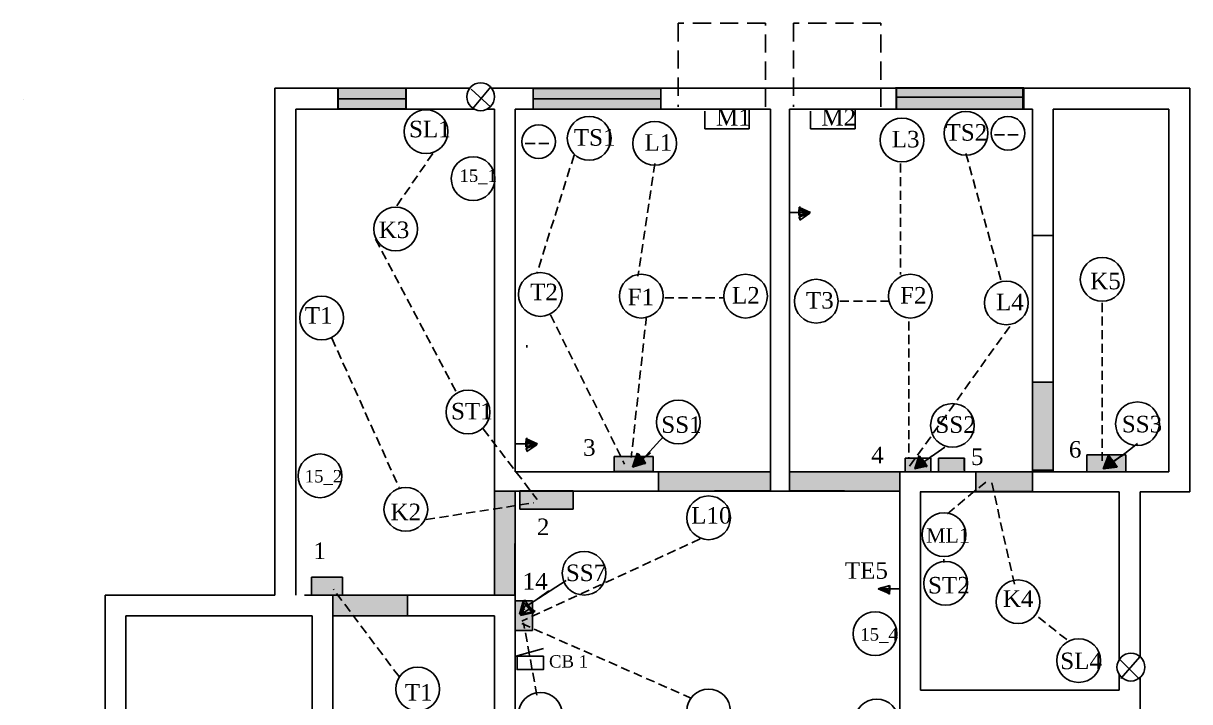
# Model space of a CAD drawing. Header units: inches. Extents: x -273 to 927, y -57 to 768.
# Drawn here: x -273 to 291, y 440 to 768 of the extents above; entities that cross this region are included whole.
import ezdxf

# ---------------------------------------------------------------- set-up
doc = ezdxf.new("R2010")
doc.units = ezdxf.units.IN
doc.header["$LTSCALE"] = 35
doc.header["$MEASUREMENT"] = 0
doc.linetypes.add('HIDDEN', pattern=[0.375, 0.25, -0.125])
doc.linetypes.add('HIDDEN2', pattern=[0.1875, 0.125, -0.0625])

msp = doc.modelspace()

# ---------------------------------------------------------------- hatches: boundary and pattern name
h = msp.add_hatch(color=256)
h.set_gradient(color1=(10, 245, 41), color2=(157, 251, 170), one_color=1, tint=0.8, name='CYLINDER')
h.paths.add_polyline_path([(-120.97, 736.7), (-120.97, 726.7), (-88.14, 726.7), (-88.14, 736), (-88.14, 736.7)])
h = msp.add_hatch(color=256)
h.set_gradient(color1=(0, 8, 255), one_color=1, tint=1, name='INVCYLINDER')
h.paths.add_polyline_path([(-88.14, 731.67), (-88.14, 736), (-88.14, 736.7), (-120.87, 736.7), (-120.87, 731.67)])
h = msp.add_hatch(color=256)
h.set_gradient(color1=(251, 255, 0), one_color=1, tint=1, name='INVCYLINDER')
h.paths.add_polyline_path([(-120.87, 731.67), (-120.87, 726.76), (-88.14, 726.76), (-88.14, 731.67)])
h.paths.add_polyline_path([(-120.87, 736.7), (-120.87, 731.67), (-88.14, 731.67), (-88.14, 736), (-88.14, 736.7)])
h.paths.add_polyline_path([(-26.64, 736.63), (-26.64, 731.6), (35.1, 731.6), (35.1, 736.63)])
h.paths.add_polyline_path([(-26.64, 731.6), (-26.64, 726.7), (35.1, 726.7), (35.1, 731.6)])
h = msp.add_hatch(color=256)
h.set_gradient(color1=(251, 255, 0), one_color=1, tint=1, name='INVCYLINDER')
h.paths.add_polyline_path([(-88.14, 731.67), (-88.14, 736), (-88.14, 736.7), (-120.87, 736.7), (-120.87, 731.67)])
h.paths.add_polyline_path([(-88.14, 726.76), (-88.14, 731.67), (-120.87, 731.67), (-120.87, 726.76)])
h = msp.add_hatch(color=256)
h.set_gradient(color1=(10, 245, 41), color2=(157, 251, 170), one_color=1, tint=0.8, name='CYLINDER')
h.paths.add_polyline_path([(35.1, 726.7), (35.1, 736.7), (-26.66, 736.7), (-26.66, 726.7)])
h = msp.add_hatch(color=256)
h.set_gradient(color1=(0, 8, 255), one_color=1, tint=1, name='INVCYLINDER')
h.paths.add_polyline_path([(-26.64, 736.63), (-26.64, 731.6), (35.1, 731.6), (35.1, 736.63)])
h = msp.add_hatch(color=256)
h.set_gradient(color1=(10, 245, 41), color2=(157, 251, 170), one_color=1, tint=0.8, name='CYLINDER')
h.paths.add_polyline_path([(209.98, 726.7), (209.98, 736.7), (149.02, 736.7), (149.02, 726.7)])
h = msp.add_hatch(color=256)
h.set_gradient(color1=(0, 8, 255), one_color=1, tint=1, name='INVCYLINDER')
h.paths.add_polyline_path([(209.98, 732.4), (209.98, 736.7), (149.02, 736.7), (149.02, 732.4)])
h = msp.add_hatch(color=256)
h.set_gradient(color1=(251, 255, 0), one_color=1, tint=1, name='INVCYLINDER')
h.paths.add_polyline_path([(209.98, 732.4), (209.98, 736.7), (149.02, 736.7), (149.02, 732.4)])
h.paths.add_polyline_path([(149.02, 732.4), (149.02, 726.7), (209.98, 726.7), (209.98, 732.4)])
h = msp.add_hatch(color=256)
h.set_gradient(color1=(0, 8, 255), one_color=1, tint=1, name='INVCYLINDER')
h.paths.add_polyline_path([(-88.14, 726.76), (-88.14, 731.67), (-120.87, 731.67), (-120.87, 726.76)])
h = msp.add_hatch(color=256)
h.set_gradient(color1=(0, 8, 255), one_color=1, tint=1, name='INVCYLINDER')
h.paths.add_polyline_path([(-26.64, 731.6), (-26.64, 726.7), (35.1, 726.7), (35.1, 731.6)])
h = msp.add_hatch(color=256)
h.set_gradient(color1=(0, 8, 255), one_color=1, tint=1, name='INVCYLINDER')
h.paths.add_polyline_path([(149.02, 732.4), (149.02, 726.7), (209.98, 726.7), (209.98, 732.4)])
h = msp.add_hatch(color=256)
h.set_gradient(color1=(187, 228, 180), color2=(187, 228, 180), one_color=1, tint=0.8, name='CYLINDER')
h.paths.add_polyline_path([(214.63, 552.08), (214.63, 551.37), (224.63, 551.37), (224.63, 552.08), (224.63, 594.7), (214.63, 594.7)])
h = msp.add_hatch(color=256)
h.set_gradient(color1=(196, 217, 191), color2=(196, 217, 191), one_color=1, tint=0.8, name='CYLINDER')
h.paths.add_polyline_path([(21.75, 554.34), (24.91, 558.38), (24.24, 557.46), (25.1, 558.44), (24.92, 558.69), (24.38, 558.69), (21.85, 554.89), (23.13, 558.69), (12.55, 558.69), (12.55, 551.37), (31.38, 551.37), (31.38, 558.69), (27.66, 558.69), (26.28, 557.67), (27, 556.69), (26.92, 556.65), (27.73, 555.55), (27.14, 555.52)])
h = msp.add_hatch(color=256)
h.set_gradient(color1=(196, 217, 191), color2=(196, 217, 191), one_color=1, tint=0.8, name='CYLINDER')
h.paths.add_polyline_path([(259.77, 559.56), (240.93, 559.56), (240.93, 551.5), (240.93, 551.37), (256.63, 551.37), (259.77, 551.37), (259.77, 551.5)])
h.paths.add_polyline_path([(252.35, 557.81), (252.82, 557.17), (252.94, 557.33), (252.48, 557.97), (252.46, 557.98)], flags=0)
h.paths.add_polyline_path([(248.88, 552.78), (251.01, 558.15), (251.24, 558.84), (251.27, 558.8), (251.48, 559.35), (251.99, 558.58), (251.89, 558.35), (252.38, 557.29), (252.65, 556.93), (252.79, 557.1), (253.6, 556), (253.82, 556.16), (254.55, 555.18), (254.47, 555.14), (255.28, 554.04), (254.79, 554.02), (255, 553.73), (255.19, 553.67), (255.04, 553.67), (255.18, 553.49)], flags=16)
h.paths.add_polyline_path([(254.47, 554.16), (253.31, 553.96), (254.64, 553.67), (251.63, 553.34), (249.29, 552.83), (249.51, 553.11), (249.26, 553.08), (249.52, 553.4), (249.61, 553.63), (249.52, 553.5), (249.68, 553.79), (251.18, 557.64), (249.09, 552.91), (251.48, 558.96), (251.63, 558.66), (251.65, 558.71), (252.38, 557.3), (252.34, 557.25), (252.46, 557), (252.46, 557), (252.46, 557), (252.97, 555.99), (253.23, 556.19), (252.99, 555.94), (253.24, 555.45), (253.96, 555.68), (253.81, 555.1), (254.04, 555.17), (253.81, 555.1), (253.65, 554.45), (254.47, 554.57), (253.61, 554.25)], flags=0)
h.paths.add_polyline_path([(252.94, 554.63), (252.98, 554.44), (252.73, 554.56), (252.12, 554.35), (251.34, 553.74), (249.77, 553.18), (251.26, 555.23), (251.13, 555.29), (251.05, 555.04), (251.09, 555.31), (250.76, 555.47), (251.2, 555.5), (251.61, 556.83), (251.93, 556.31), (251.99, 557), (252.31, 556.15), (252.46, 556.83), (252.72, 555.63), (252.8, 555.64), (252.73, 555.58), (252.84, 555.09), (253.62, 555.51), (252.87, 554.93), (252.93, 554.64), (253.02, 554.65)], flags=0)
h = msp.add_hatch(color=256)
h.set_gradient(color1=(196, 217, 191), color2=(196, 217, 191), one_color=1, tint=0.8, name='CYLINDER')
h.paths.add_polyline_path([(157.92, 553.38), (159.47, 557.95), (153.18, 557.95), (153.18, 552.04), (153.18, 551.37), (160.63, 551.37), (165.57, 551.37), (165.56, 551.5), (165.56, 552.57), (165.56, 557.95), (164.78, 557.95), (162.35, 556.16), (163.07, 555.18), (163, 555.14), (163.8, 554.04), (163.21, 554.01), (157.82, 552.83), (160.98, 556.87), (160.32, 555.95), (161.17, 556.93), (160.71, 557.56)])
h = msp.add_hatch(color=256)
h.set_gradient(color1=(196, 217, 191), color2=(196, 217, 191), one_color=1, tint=0.8, name='CYLINDER')
h.paths.add_polyline_path([(169.33, 557.95), (169.33, 552.04), (169.31, 551.37), (181.78, 551.37), (181.71, 552.57), (181.71, 557.95)])
h = msp.add_hatch(color=256)
h.set_gradient(color1=(187, 228, 180), color2=(187, 228, 180), one_color=1, tint=0.8, name='CYLINDER')
h.paths.add_polyline_path([(88.1, 542.03), (88.1, 551.37), (81.97, 551.37), (33.97, 551.37), (33.97, 542.03)])
h = msp.add_hatch(color=256)
h.set_gradient(color1=(187, 228, 180), color2=(187, 228, 180), one_color=1, tint=0.8, name='CYLINDER')
h.paths.add_polyline_path([(145.29, 542.03), (150.63, 542.03), (150.63, 551.37), (145.32, 551.37), (97.29, 551.37), (97.29, 542.03)])
h = msp.add_hatch(color=256)
h.set_gradient(color1=(187, 228, 180), color2=(187, 228, 180), one_color=1, tint=0.8, name='CYLINDER')
h.paths.add_polyline_path([(193.53, 551.37), (187.32, 551.37), (187.32, 550.47), (187.32, 541.7), (214.63, 541.7), (214.63, 551.37)])
h = msp.add_hatch(color=256)
h.set_gradient(color1=(187, 228, 180), color2=(187, 228, 180), one_color=1, tint=0.8, name='CYLINDER')
h.paths.add_polyline_path([(-35.37, 527.7), (-35.37, 542.03), (-45.37, 542.03), (-45.37, 527.7), (-45.37, 491.7), (-35.37, 491.7)])
h = msp.add_hatch(color=256)
h.set_gradient(color1=(196, 217, 191), color2=(196, 217, 191), one_color=1, tint=0.8, name='CYLINDER')
h.paths.add_polyline_path([(-7.24, 533.27), (-7.24, 542.03), (-33.07, 542.03), (-33.07, 533.27)])
h = msp.add_hatch(color=256)
h.set_gradient(color1=(196, 217, 191), color2=(196, 217, 191), one_color=1, tint=0.8, name='CYLINDER')
h.paths.add_polyline_path([(-133.73, 500.45), (-133.73, 491.88), (-133.73, 491.7), (-128.37, 491.7), (-123.37, 491.7), (-118.72, 491.7), (-118.72, 491.88), (-118.72, 500.45)])
h = msp.add_hatch(color=256)
h.set_gradient(color1=(187, 228, 180), color2=(187, 228, 180), one_color=1, tint=0.8, name='CYLINDER')
h.paths.add_polyline_path([(-123.37, 491.7), (-123.37, 481.7), (-87.37, 481.7), (-87.37, 491.7)])
h = msp.add_hatch(color=256)
h.set_gradient(color1=(196, 217, 191), color2=(196, 217, 191), one_color=1, tint=0.8, name='CYLINDER')
h.paths.add_polyline_path([(-35.37, 474.57), (-34.86, 474.57), (-26.94, 474.57), (-26.94, 488.99), (-34.14, 488.99), (-35.37, 488.99)])

# ---------------------------------------------------------------- linework, layer by layer
at = {"linetype": 'HIDDEN'}
for p, q in [((85.59, 768.13), (43.52, 768.13)), ((43.52, 768.13), (43.52, 727.72)), ((85.59, 727.72), (85.59, 768.13)), ((141.34, 768.13), (99.27, 768.13)), ((99.27, 768.13), (99.27, 727.72)), ((141.34, 727.72), (141.34, 768.13)), ((-141.37, 726.7), (-141.37, 491.7)), ((-141.37, 726.7), (-55.2, 726.7)), ((-55.2, 726.7), (-141.37, 726.7)), ((-45.37, 726.7), (-48.79, 726.7)), ((-48.79, 726.7), (-45.37, 726.7)), ((-45.37, 726.7), (-45.37, 527.7)), ((-35.37, 726.7), (81.97, 726.7)), ((-35.37, 726.7), (-35.37, 551.37)), ((81.97, 726.7), (-35.37, 726.7)), ((97.29, 726.7), (214.63, 726.7)), ((214.63, 726.7), (97.29, 726.7)), ((214.63, 726.7), (214.63, 594.7)), ((224.63, 726.7), (280.63, 726.7)), ((280.63, 726.7), (224.63, 726.7)), ((224.63, 726.7), (224.63, 594.7)), ((-35.37, 542.03), (-35.37, 527.7)), ((145.29, 542.03), (150.63, 542.03)), ((150.63, 440.7), (150.63, 542.03)), ((160.63, 445.7), (160.63, 541.7)), ((256.63, 460.64), (256.63, 541.7)), ((256.63, 460.64), (256.63, 541.7)), ((256.63, 460.64), (256.63, 541.7)), ((-128.37, 491.7), (-141.37, 491.7)), ((256.63, 445.7), (256.63, 453.16)), ((256.63, 445.7), (256.63, 453.16)), ((256.63, 445.7), (256.63, 453.16)), ((256.63, 445.7), (160.63, 445.7))]:
    msp.add_line(p, q, dxfattribs=at)
for p, q in [((-151.37, 731.7), (-151.37, 736.7)), ((-151.37, 736.7), (-146.37, 736.7)), ((-146.37, 736.7), (-57.33, 736.7)), ((-120.97, 736.67), (-120.97, 726.63)), ((-87.93, 736.72), (-120.87, 736.72)), ((-120.87, 736.72), (-120.87, 731.67)), ((-120.87, 736.57), (-120.87, 726.76)), ((-88.14, 736), (-88.14, 736.71)), ((-88.14, 736), (-88.14, 726.63)), ((-88.14, 736), (-88.14, 736)), ((-87.93, 726.76), (-87.93, 736.72)), ((-56.58, 736.35), (-47.06, 727.53)), ((-47.06, 737.37), (-55.9, 726.85)), ((-46.66, 736.7), (-40.37, 736.7)), ((-40.37, 736.7), (89.63, 736.7)), ((-26.66, 736.66), (-26.66, 726.7)), ((-26.64, 736.73), (-26.64, 726.68)), ((35.1, 736.63), (-26.64, 736.63)), ((-26.64, 736.63), (-26.64, 731.6)), ((35.1, 736.66), (35.1, 726.7)), ((35.1, 726.68), (35.1, 736.63)), ((89.63, 736.7), (219.63, 736.7)), ((148.75, 726.65), (148.75, 737.33)), ((148.75, 737.33), (148.75, 732.4)), ((149.02, 737.34), (149.02, 726.63)), ((149.16, 736.92), (210.44, 736.92)), ((209.98, 736.67), (209.98, 726.63)), ((210.44, 736.92), (210.44, 726.65)), ((219.63, 736.7), (285.63, 736.7)), ((285.63, 736.7), (290.63, 736.7)), ((290.63, 736.7), (290.63, 731.7)), ((-272.97, 731.52), (-272.97, 731.52)), ((-151.37, 731.7), (-151.37, 491.7)), ((-120.87, 731.67), (-87.78, 731.67)), ((-26.64, 731.6), (35, 731.6)), ((148.75, 732.4), (210.85, 732.4)), ((290.63, 731.7), (290.63, 546.7)), ((-141.37, 726.7), (-141.37, 491.7)), ((-55.2, 726.7), (-141.37, 726.7)), ((-120.87, 726.76), (-87.93, 726.76)), ((-45.37, 726.7), (-48.79, 726.7)), ((-45.37, 726.7), (-45.37, 527.7)), ((-35.37, 551.37), (-35.37, 726.7)), ((81.97, 726.7), (-35.37, 726.7)), ((-26.64, 726.68), (35.1, 726.68)), ((30.37, 726.28), (30.37, 726.75)), ((56.27, 725.71), (56.27, 717.11)), ((77.81, 717.11), (77.81, 726.25)), ((81.97, 726.7), (88.1, 726.7)), ((88.1, 726.7), (88.1, 551.37)), ((214.63, 726.7), (97.29, 726.7)), ((97.29, 726.7), (97.29, 551.37)), ((107.42, 725.71), (107.42, 717.11)), ((128.95, 717.11), (128.95, 726.25)), ((210.44, 726.65), (148.75, 726.65)), ((214.63, 726.7), (214.63, 594.7)), ((280.63, 726.7), (224.63, 726.7)), ((224.63, 594.7), (224.63, 726.7)), ((280.63, 726.7), (280.63, 551.37)), ((56.27, 717.11), (77.81, 717.11)), ((107.42, 717.11), (128.95, 717.11)), ((196.32, 714.17), (201.2, 714.17)), ((202.82, 714.17), (207.7, 714.17)), ((-30.44, 710.11), (-25.56, 710.11)), ((-23.93, 710.11), (-19.06, 710.11)), ((106.17, 676.71), (97.04, 676.71)), ((106.29, 677.04), (101.79, 677.94)), ((101.79, 675.24), (101.79, 677.94)), ((101.79, 677.94), (106.07, 676.59)), ((106.52, 676.81), (101.79, 675.24)), ((107.01, 676.33), (101.81, 674.44)), ((101.87, 677.7), (101.87, 679.28)), ((101.87, 679.28), (104.84, 677.31)), ((102.06, 675.35), (102.06, 678.08)), ((102.06, 678.08), (105.72, 676.26)), ((107.41, 676.71), (102.07, 679.08)), ((107.09, 676.39), (102.26, 678.8)), ((102.28, 679.63), (102.28, 673.02)), ((102.28, 673.02), (107.01, 676.33)), ((106.82, 676.71), (102.47, 675.33)), ((102.47, 675.33), (107.41, 676.71)), ((104.84, 677.31), (106.82, 676.71)), ((101.81, 674.44), (102.28, 673.5)), ((106.17, 676.26), (102.06, 675.35)), ((214.55, 665.49), (224.24, 665.49)), ((-29.67, 612.51), (-29.67, 611.44)), ((214.63, 594.7), (224.63, 594.7)), ((214.63, 594.7), (214.63, 552.08)), ((214.63, 594.7), (224.63, 594.7)), ((214.63, 552.08), (214.63, 594.7)), ((224.63, 594.7), (224.63, 552.08)), ((224.63, 594.7), (224.63, 552.08)), ((-25.72, 564.82), (-34.85, 564.82)), ((-25.59, 565.14), (-30.1, 566.04)), ((-30.1, 563.34), (-30.1, 566.04)), ((-30.1, 566.04), (-25.82, 564.69)), ((-25.37, 564.91), (-30.1, 563.34)), ((-24.88, 564.43), (-30.08, 562.54)), ((-30.01, 565.81), (-30.01, 567.39)), ((-30.01, 567.39), (-27.05, 565.41)), ((-24.48, 564.82), (-29.82, 567.19)), ((-29.82, 563.45), (-29.82, 566.18)), ((-29.82, 566.18), (-26.17, 564.36)), ((-25.72, 564.36), (-29.82, 563.45)), ((-24.8, 564.49), (-29.63, 566.91)), ((-29.61, 567.74), (-29.61, 561.13)), ((-29.61, 561.13), (-24.88, 564.43)), ((-25.07, 564.82), (-29.42, 563.44)), ((-29.42, 563.44), (-24.48, 564.82)), ((-27.05, 565.41), (-25.07, 564.82)), ((26.46, 557.5), (34.58, 566.43)), ((34.58, 566.43), (36.21, 568.05)), ((257.61, 558.91), (265.38, 564.94)), ((265.38, 564.94), (265.41, 564.97)), ((-30.08, 562.54), (-29.61, 561.6)), ((12.55, 551.41), (12.55, 558.69)), ((12.55, 558.69), (31.38, 558.69)), ((31.38, 558.69), (12.55, 558.69)), ((12.55, 558.69), (12.55, 551.41)), ((23.69, 560.35), (21.39, 553.54)), ((23.69, 560.35), (21.75, 554.34)), ((24.91, 558.38), (21.75, 554.34)), ((23.69, 560.35), (21.85, 554.89)), ((21.85, 554.89), (24.91, 559.49)), ((22.23, 554.69), (24.91, 558.38)), ((22.48, 555.44), (25.24, 558.61)), ((22.52, 554.79), (25.4, 558.86)), ((22.75, 555.07), (30.1, 560.48)), ((24.38, 558.69), (22.82, 555.71)), ((23.69, 558.69), (22.98, 556.02)), ((27.73, 555.55), (23.63, 560.15)), ((23.63, 560.15), (23.76, 556.91)), ((27.61, 555.03), (23.69, 560.35)), ((27.45, 555.59), (23.69, 560.35)), ((24.68, 556.49), (23.69, 558.69)), ((23.76, 556.91), (24.38, 558.69)), ((24.91, 559.49), (23.97, 559.97)), ((25.24, 558.61), (26.87, 556.41)), ((25.4, 558.86), (27, 556.69)), ((31.38, 558.69), (31.38, 551.41)), ((31.38, 551.41), (31.38, 558.69)), ((157.81, 552.96), (159.84, 559.09)), ((160.09, 558.97), (157.81, 552.96)), ((159.84, 558.52), (157.81, 552.83)), ((159.77, 558.84), (157.92, 553.38)), ((157.92, 553.38), (160.99, 557.98)), ((158, 553.34), (160.66, 558.08)), ((158.82, 553.56), (166.17, 558.97)), ((159.96, 558.78), (158.82, 554.03)), ((159.96, 558.08), (159.65, 556.25)), ((163.69, 553.52), (159.77, 558.84)), ((159.84, 559.09), (163.7, 554.03)), ((163.57, 554.16), (159.96, 558.78)), ((161.48, 556.18), (159.96, 558.08)), ((160.66, 558.08), (160.03, 558.9)), ((160.03, 558.9), (163.64, 554.22)), ((160.99, 557.98), (160.05, 558.46)), ((160.09, 554.86), (160.09, 558.97)), ((162.62, 556.5), (172.34, 563.25)), ((181.83, 557.98), (169.26, 557.98)), ((181.83, 551.3), (181.83, 557.98)), ((240.93, 551.5), (240.93, 559.56)), ((240.93, 559.56), (259.77, 559.56)), ((240.93, 559.56), (240.93, 551.37)), ((259.77, 559.56), (240.93, 559.56)), ((248.88, 552.78), (251.48, 559.35)), ((251.45, 559.28), (248.89, 552.78)), ((249.09, 552.91), (251.48, 558.96)), ((251.65, 558.71), (249.09, 552.91)), ((251.69, 558.4), (249.1, 552.95)), ((251.99, 558.58), (249.35, 552.95)), ((249.35, 552.95), (251.48, 558.41)), ((251.24, 558.84), (249.39, 553.38)), ((249.39, 553.38), (252.46, 557.98)), ((251.45, 558.37), (249.84, 553.83)), ((250.11, 554.94), (251.49, 558.77)), ((250.29, 553.56), (257.65, 558.97)), ((250.54, 554.06), (251.45, 558.37)), ((258.76, 559.81), (250.61, 554.03)), ((251.48, 558.41), (251.05, 555.04)), ((255.16, 553.52), (251.24, 558.84)), ((251.49, 558.77), (251.28, 555.61)), ((251.28, 555.61), (251.72, 558.77)), ((255.63, 553.66), (251.45, 559.28)), ((251.45, 559.28), (253.74, 556.25)), ((251.48, 559.35), (251.99, 558.58)), ((251.48, 558.96), (253.32, 555.29)), ((252.46, 557.98), (251.52, 558.46)), ((251.61, 559.17), (255.66, 553.55)), ((252.38, 557.3), (251.65, 558.71)), ((253.68, 554.97), (251.69, 558.4)), ((251.72, 558.77), (252.09, 556.22)), ((253.32, 555.29), (251.78, 558.58)), ((251.78, 558.58), (255.07, 554.1)), ((252.09, 556.22), (252.03, 558.4)), ((252.03, 558.4), (252.97, 555.85)), ((253.74, 556.25), (258.76, 559.81)), ((259.77, 559.56), (259.77, 551.5)), ((259.77, 551.5), (259.77, 559.56)), ((21.39, 553.54), (27.73, 555.55)), ((24.24, 557.46), (21.5, 553.57)), ((21.5, 553.57), (24.22, 555.39)), ((21.75, 554.34), (27.45, 555.59)), ((21.75, 554.34), (27.45, 555.59)), ((21.82, 554.79), (27.14, 555.71)), ((24.17, 555.38), (22.23, 554.69)), ((27, 556.69), (22.75, 555.24)), ((22.82, 555.71), (24.24, 557.46)), ((22.84, 554.74), (27, 556.69)), ((26.87, 556.41), (22.84, 555.71)), ((25.05, 556.02), (23.73, 557.71)), ((23.73, 557.71), (24.68, 556.49)), ((27.73, 555.55), (24.17, 555.38)), ((24.22, 555.39), (26.39, 557.05)), ((26.39, 557.05), (24.24, 557.46)), ((24.24, 557.46), (25.05, 556.02)), ((26.79, 556.82), (27.73, 555.55)), ((153.18, 552.04), (153.18, 557.95)), ((153.18, 557.95), (165.56, 557.95)), ((153.18, 557.95), (153.18, 551.37)), ((165.56, 557.95), (153.18, 557.95)), ((157.75, 552.83), (162.05, 554.35)), ((163.7, 554.03), (157.75, 552.83)), ((157.81, 552.83), (163.57, 554.16)), ((160.98, 556.87), (157.82, 552.83)), ((157.82, 552.83), (163.53, 554.08)), ((157.87, 552.89), (160.53, 557.13)), ((163.64, 554.22), (157.87, 552.89)), ((157.89, 553.28), (163.21, 554.2)), ((161.17, 557.39), (158, 553.34)), ((158.3, 553.18), (160.98, 556.87)), ((160.24, 553.87), (158.3, 553.18)), ((158.55, 553.93), (161.32, 557.1)), ((160.53, 557.13), (158.57, 553.97)), ((158.57, 553.97), (160.85, 555.99)), ((158.6, 553.28), (161.47, 557.35)), ((158.76, 554.98), (158.7, 553.65)), ((158.7, 553.65), (160.09, 554.86)), ((160.03, 557.58), (158.76, 554.98)), ((158.82, 554.03), (161.17, 557.39)), ((163.07, 555.18), (158.83, 553.73)), ((158.91, 553.23), (163.07, 555.18)), ((162.94, 554.9), (158.92, 554.2)), ((160.85, 555.99), (159.52, 553.97)), ((159.52, 553.97), (161.17, 555.93)), ((159.65, 556.25), (160.09, 557.26)), ((159.84, 553.78), (161.29, 555.61)), ((162.05, 554.35), (159.84, 553.78)), ((160.09, 557.26), (160.03, 557.58)), ((160.15, 554.29), (162.62, 556.5)), ((160.79, 556.18), (160.15, 554.29)), ((163.8, 554.04), (160.24, 553.87)), ((162.18, 554.54), (160.6, 555.11)), ((160.6, 555.11), (161.86, 555.11)), ((160.66, 554.92), (161.48, 556.18)), ((161.17, 555.93), (160.66, 554.92)), ((162.18, 555.17), (160.79, 556.18)), ((161.48, 556.18), (160.91, 556.63)), ((160.91, 556.63), (162.18, 554.54)), ((161.29, 555.42), (160.91, 554.29)), ((160.91, 554.29), (162.18, 554.22)), ((161.29, 555.61), (162.75, 554.35)), ((161.86, 555.11), (161.29, 555.42)), ((161.32, 557.1), (162.94, 554.9)), ((163.26, 554.41), (161.42, 556.56)), ((161.42, 556.56), (161.67, 554.29)), ((161.47, 557.35), (163.07, 555.18)), ((162.05, 555.42), (161.48, 556.18)), ((162.18, 554.79), (161.48, 554.03)), ((161.48, 554.03), (162.62, 554.35)), ((161.67, 554.29), (162.18, 555.17)), ((162.62, 554.35), (162.05, 555.42)), ((162.18, 554.22), (162.18, 554.79)), ((162.75, 554.35), (163.26, 554.41)), ((162.87, 555.31), (163.8, 554.04)), ((165.56, 557.95), (165.56, 552.57)), ((165.56, 551.5), (165.56, 557.95)), ((165.56, 552.57), (165.56, 551.5)), ((169.26, 557.93), (169.26, 551.3)), ((169.33, 552.04), (169.33, 557.95)), ((169.33, 557.95), (181.71, 557.95)), ((181.71, 557.95), (181.71, 552.57)), ((181.71, 552.57), (181.78, 551.35)), ((255.66, 553.55), (248.88, 552.78)), ((248.89, 552.78), (255.63, 553.66)), ((251.35, 556.28), (248.96, 553.12)), ((248.96, 553.12), (253.57, 554.1)), ((249.1, 552.95), (250.98, 555.34)), ((253.37, 554.7), (249.1, 553.02)), ((249.1, 553.02), (254.25, 553.59)), ((249.26, 553.08), (252.46, 557)), ((250.98, 555.34), (249.26, 552.88)), ((249.26, 552.88), (250.88, 554.63)), ((254.64, 553.67), (249.26, 553.08)), ((252.46, 556.87), (249.29, 552.83)), ((249.29, 552.83), (255, 554.08)), ((249.36, 553.28), (254.68, 554.2)), ((251.87, 557.77), (249.52, 553.5)), ((249.52, 553.5), (252.38, 557.3)), ((253.57, 554.1), (249.53, 552.99)), ((249.53, 552.99), (253.88, 553.69)), ((255.19, 553.67), (249.73, 553.59)), ((249.77, 553.05), (251.86, 557.63)), ((249.77, 553.18), (252.46, 556.87)), ((250.88, 554.63), (249.77, 553.05)), ((251.72, 553.87), (249.77, 553.18)), ((249.84, 553.83), (251.35, 556.28)), ((250.02, 553.93), (252.79, 557.1)), ((250.07, 553.28), (252.95, 557.35)), ((251.86, 557.63), (250.11, 554.94)), ((253.71, 554.74), (250.24, 553.83)), ((250.24, 553.83), (254.08, 554.3)), ((252.55, 555.81), (250.29, 554.14)), ((250.29, 554.14), (254.04, 555.17)), ((254.55, 555.18), (250.3, 553.73)), ((250.39, 553.23), (254.55, 555.18)), ((254.41, 554.9), (250.39, 554.2)), ((250.5, 554.14), (253.23, 556.19)), ((254.04, 555.17), (250.5, 554.14)), ((250.51, 553.62), (253.37, 554.7)), ((255.29, 553.86), (250.51, 553.62)), ((251.42, 556.99), (250.54, 554.06)), ((250.54, 554.57), (253.96, 555.68)), ((253.62, 555.51), (250.54, 553.12)), ((250.54, 553.12), (254.47, 554.57)), ((255.07, 554.1), (250.54, 554.57)), ((250.61, 554.03), (251.25, 555.81)), ((251.96, 556.96), (250.64, 554.4)), ((250.64, 554.4), (251.86, 555.44)), ((254.08, 554.3), (250.75, 553.39)), ((250.75, 553.39), (254.58, 553.66)), ((252.8, 555.64), (250.76, 555.47)), ((250.76, 555.47), (252.98, 554.44)), ((251.05, 555.04), (251.61, 556.83)), ((251.25, 555.81), (251.42, 556.99)), ((251.35, 553.89), (253.71, 554.74)), ((253.88, 553.69), (251.35, 553.89)), ((253.23, 556.19), (251.52, 554.4)), ((251.52, 554.4), (253.62, 555.51)), ((253.27, 554.87), (251.55, 556.92)), ((251.55, 556.92), (253.2, 554.43)), ((251.61, 556.83), (252.76, 554.95)), ((252.97, 555.85), (251.72, 557.66)), ((251.72, 557.66), (253.27, 554.87)), ((255.28, 554.04), (251.72, 553.87)), ((251.99, 557), (251.78, 554.78)), ((251.78, 554.78), (252.8, 555.64)), ((251.86, 555.44), (251.82, 556.85)), ((252.46, 557), (251.87, 557.77)), ((254.25, 553.59), (251.96, 556.96)), ((252.76, 554.95), (251.99, 557)), ((254.47, 554.57), (252.08, 554.23)), ((252.08, 554.23), (254.64, 553.67)), ((252.46, 556.83), (252.16, 555.47)), ((252.16, 555.47), (252.72, 555.21)), ((252.98, 554.44), (252.46, 556.83)), ((252.72, 555.21), (252.55, 555.81)), ((254.11, 554.6), (252.7, 557.49)), ((252.7, 557.49), (255.29, 553.86)), ((254.58, 553.66), (252.7, 554.63)), ((252.7, 554.63), (254.01, 554.5)), ((252.79, 557.1), (254.41, 554.9)), ((253.2, 554.43), (252.9, 556.65)), ((252.9, 556.65), (254.11, 554.6)), ((253.2, 555.31), (252.93, 554.7)), ((252.93, 554.7), (253.68, 554.97)), ((252.95, 557.35), (254.55, 555.18)), ((254.01, 554.5), (253.2, 555.31)), ((253.96, 555.68), (253.57, 554.14)), ((253.57, 554.14), (255.19, 553.67)), ((254.34, 555.31), (255.28, 554.04)), ((-35.37, 551.37), (33.97, 551.37)), ((12.55, 551.41), (31.38, 551.41)), ((33.97, 551.37), (81.97, 551.37)), ((33.97, 551.37), (33.97, 542.03)), ((33.97, 551.37), (33.97, 542.03)), ((88.1, 551.37), (33.97, 551.37)), ((88.1, 551.37), (81.97, 551.37)), ((88.1, 551.37), (88.1, 542.35)), ((88.1, 542.35), (88.1, 551.37)), ((145.32, 551.37), (97.29, 551.37)), ((97.29, 551.37), (97.29, 542.35)), ((97.29, 551.37), (97.29, 542.35)), ((160.63, 551.37), (145.32, 551.37)), ((150.63, 542.03), (150.63, 551.37)), ((150.63, 542.03), (150.63, 551.37)), ((153.18, 552.04), (153.18, 551.37)), ((153.18, 551.37), (165.56, 551.5)), ((160.63, 551.37), (193.53, 551.37)), ((165.56, 551.5), (165.56, 551.5)), ((165.56, 551.5), (165.56, 551.5)), ((165.56, 551.5), (165.57, 551.36)), ((169.26, 551.3), (181.83, 551.3)), ((169.33, 552.04), (169.3, 551.3)), ((187.32, 550.47), (187.32, 551.38)), ((193.53, 551.37), (187.32, 551.37)), ((187.32, 551.37), (187.32, 541.73)), ((187.32, 550.47), (187.32, 541.73)), ((193.53, 551.37), (256.63, 551.37)), ((214.63, 552.08), (214.63, 541.73)), ((224.63, 552.08), (214.63, 552.08)), ((224.63, 552.08), (224.63, 551.38)), ((240.93, 551.5), (240.93, 551.37)), ((240.93, 551.37), (259.77, 551.5)), ((280.63, 551.37), (256.63, 551.37)), ((259.77, 551.5), (259.77, 551.37)), ((290.63, 546.7), (290.63, 541.7)), ((-45.37, 542.03), (-35.37, 542.03)), ((-45.37, 542.03), (-35.37, 542.03)), ((-45.37, 491.7), (-45.37, 542.03)), ((-35.37, 542.03), (-35.53, 491.7)), ((-35.37, 527.7), (-35.37, 542.03)), ((-35.37, 542.03), (33.97, 542.03)), ((-33.07, 542.14), (-33.07, 533.27)), ((-33.07, 542.14), (-7.24, 542.14)), ((-33.07, 533.27), (-33.07, 542.03)), ((-7.24, 533.27), (-7.24, 542.14)), ((-7.24, 542.14), (-7.24, 533.27)), ((33.97, 542.03), (88.1, 542.35)), ((33.97, 542.03), (145.29, 542.03)), ((97.29, 542.35), (150.63, 542.03)), ((145.29, 542.03), (150.63, 542.03)), ((150.63, 542.03), (150.63, 440.7)), ((150.63, 542.03), (150.63, 440.7)), ((256.63, 541.7), (160.38, 541.7)), ((160.63, 445.7), (160.63, 541.7)), ((187.32, 541.73), (214.63, 541.73)), ((256.63, 541.7), (256.63, 460.64)), ((256.63, 541.7), (256.63, 541.7)), ((285.63, 541.7), (266.63, 541.7)), ((266.63, 461.97), (266.63, 541.7)), ((285.63, 541.7), (290.63, 541.7)), ((-33.07, 533.27), (-7.24, 533.27)), ((-7.24, 533.27), (-33.07, 533.27)), ((-45.37, 527.7), (-45.37, 491.7)), ((-35.37, 527.7), (-35.37, 399.7)), ((171.91, 507.53), (171.91, 509.16)), ((-133.73, 491.88), (-133.73, 500.45)), ((-133.73, 500.45), (-118.72, 500.45)), ((-118.72, 500.45), (-133.73, 500.45)), ((-133.73, 500.45), (-133.73, 491.7)), ((-118.72, 500.45), (-118.72, 491.88)), ((-118.72, 491.7), (-118.72, 500.45)), ((-28.86, 486.94), (-10.67, 498.83)), ((145.02, 496.2), (140.08, 494.82)), ((140.67, 494.82), (145.02, 496.2)), ((140.97, 494.72), (145.7, 496.3)), ((141.31, 495.27), (145.42, 496.19)), ((145.42, 496.19), (145.42, 493.45)), ((145.7, 496.3), (145.7, 493.6)), ((-228.37, 491.7), (-233.37, 491.7)), ((-233.37, 491.7), (-233.37, 486.7)), ((-151.37, 491.7), (-228.37, 491.7)), ((-133.73, 491.88), (-133.73, 491.68)), ((-133.73, 491.7), (-118.72, 491.7)), ((-128.37, 491.7), (-123.37, 491.7)), ((-87.37, 491.7), (-123.37, 491.7)), ((-123.37, 481.7), (-123.37, 491.7)), ((-123.37, 491.7), (-123.37, 481.7)), ((-87.37, 491.7), (-123.37, 491.7)), ((-118.72, 491.88), (-118.72, 491.68)), ((-87.37, 481.7), (-87.37, 491.7)), ((-45.37, 491.7), (-87.37, 491.7)), ((-87.37, 481.7), (-87.37, 491.7)), ((-45.37, 491.7), (-35.53, 491.7)), ((-35.53, 491.7), (-45.37, 491.7)), ((-25.78, 488.96), (-19.11, 493.73)), ((140.08, 494.82), (145.41, 492.45)), ((140.4, 495.14), (145.23, 492.73)), ((142.65, 494.22), (140.67, 494.82)), ((141.19, 494.5), (145.7, 493.6)), ((141.31, 494.82), (150.45, 494.82)), ((145.7, 493.6), (141.42, 494.95)), ((145.42, 493.45), (141.77, 495.27)), ((145.61, 492.25), (142.65, 494.22)), ((145.61, 493.83), (145.61, 492.25)), ((-233.37, 404.7), (-233.37, 486.7)), ((-34.14, 488.99), (-35.46, 488.99)), ((-35.37, 488.99), (-35.37, 474.57)), ((-26.94, 488.99), (-35.37, 488.99)), ((-26.94, 488.99), (-34.14, 488.99)), ((-31.36, 488.81), (-33.24, 482.55)), ((-30.11, 486.94), (-33.24, 482.55)), ((-30.74, 489.44), (-32.62, 481.93)), ((-32.62, 484.43), (-31.36, 488.81)), ((-30.76, 484.63), (-32.08, 486.32)), ((-25.72, 483.8), (-31.36, 488.19)), ((-31.36, 488.19), (-31.36, 483.18)), ((-31.36, 483.18), (-28.23, 485.06)), ((-26.35, 483.18), (-30.74, 489.44)), ((-26.97, 483.18), (-30.11, 486.94)), ((-28.23, 485.06), (-30.11, 486.94)), ((-30.11, 486.94), (-28.86, 486.94)), ((-26.94, 474.57), (-26.94, 488.99)), ((-26.94, 474.57), (-26.94, 488.99)), ((-223.37, 404.7), (-223.37, 481.7)), ((-146.37, 481.7), (-223.37, 481.7)), ((-133.37, 481.7), (-146.37, 481.7)), ((-133.37, 288.7), (-133.37, 481.7)), ((-123.37, 409.7), (-123.37, 481.7)), ((-87.37, 481.7), (-123.37, 481.7)), ((-123.37, 481.7), (-87.37, 481.7)), ((-87.37, 481.7), (-45.37, 481.7)), ((-45.37, 481.7), (-45.37, 409.7)), ((-33.24, 482.55), (-25.72, 483.8)), ((-33.24, 482.55), (-26.35, 483.18)), ((-32.62, 481.93), (-26.97, 483.18)), ((-34.86, 474.57), (-35.37, 474.57)), ((-35.37, 474.57), (-26.94, 474.57)), ((-34.86, 474.57), (-26.94, 474.57)), ((-35.04, 462.13), (-21.62, 465.96)), ((256.51, 460.85), (266.32, 451.05)), ((266.73, 462.07), (257.32, 451.45)), ((256.63, 453.16), (256.63, 445.7)), ((266.63, 440.7), (266.63, 451.83)), ((256.63, 445.7), (160.63, 445.7)), ((150.63, 440.7), (150.63, 435.7)), ((150.63, 440.7), (150.63, 387.7)), ((266.63, 334.7), (266.63, 440.7))]:
    msp.add_line(p, q)
at = {"linetype": 'HIDDEN2'}
for p, q in [((-75.12, 705.2), (-93, 679.22)), ((182.52, 705.2), (199.59, 643.5)), ((-6.85, 704.39), (-24.73, 647.56)), ((32.16, 700.33), (24.03, 645.94)), ((150.82, 700.33), (150.82, 646.75)), ((-102.76, 663.8), (-62.93, 588.31)), ((37.04, 635.39), (65.48, 635.39)), ((121.56, 633.76), (145.13, 633.76)), ((248.35, 632.95), (248.35, 556.65)), ((-18.23, 627.27), (17.53, 555.02)), ((28.1, 626.46), (20.78, 558.27)), ((154.88, 624.02), (154.88, 558.27)), ((203.65, 621.59), (154.88, 553.4)), ((-123.89, 615.9), (-91.38, 543.66)), ((-50.74, 572.07), (-24.73, 537.98)), ((206.05, 496.98), (194.67, 547.31)), ((173.54, 531.07), (192.23, 546.5)), ((-78.37, 528.23), (-26.36, 536.35)), ((54.06, 518.9), (-32.09, 479.12)), ((-91.42, 452.33), (-123.12, 494.55)), ((231.24, 470.19), (215.8, 482.37)), ((50, 441.78), (-32.9, 478.31)), ((-24.77, 443.4), (-31.27, 478.31))]:
    msp.add_line(p, q, dxfattribs=at)
msp.add_lwpolyline([(-34.4, 462.13), (-21.62, 462.13), (-21.62, 455.75), (-34.4, 455.75)], close=True)
for centre, radius in [((-51.99, 732.61), 6.72), ((-78.39, 715.79), 10.57), ((0.45, 712.54), 10.57), ((151.62, 711.73), 10.57), ((182.5, 714.98), 10.57), ((202.82, 714.98), 8.12), ((-23.93, 710.92), 8.12), ((32.15, 710.11), 10.57), ((-55.63, 693.06), 10.57), ((-93.02, 668.71), 10.57), ((248.34, 644.36), 10.57), ((-23.12, 637.05), 10.57), ((25.64, 636.24), 10.57), ((76.03, 636.24), 10.57), ((110.17, 633.8), 10.57), ((155.68, 636.24), 10.57), ((202.01, 632.99), 10.57), ((-128.78, 625.69), 10.57), ((-58.07, 580.23), 10.57), ((43.52, 575.36), 10.57), ((176, 573.73), 10.57), ((265.4, 574.55), 10.57), ((-129.59, 549.38), 10.57), ((-88.14, 533.15), 10.57), ((58.15, 529.09), 10.57), ((171.94, 520.97), 10.57), ((-1.99, 502.3), 10.57), ((172.75, 497.43), 10.57), ((207.7, 488.5), 10.57), ((138.62, 473.08), 10.57), ((236.96, 460.09), 10.57), ((262.22, 456.9), 6.72), ((-82.45, 446.29), 10.57), ((58.15, 435.73), 10.57), ((-23.12, 434.11), 10.57), ((139.43, 430.86), 10.57)]:
    msp.add_circle(centre, radius)

# ---------------------------------------------------------------- texts
at = {"width": 93.7317, "attachment_point": 1}
for s, insert, char_height in [('{\\fTimes New Roman|b0|i0|c0|p18;\\C1;M1}', (61.77, 726.66), 8), ('{\\fTimes New Roman|b0|i0|c0|p18;\\C1;M2}', (112.65, 726.66), 8), ('{\\fTimes New Roman|b0|i0|c0|p18;SL1}', (-86.6, 721.02), 8), ('{\\fTimes New Roman|b0|i0|c0|p18;TS1}', (-6.95, 716.96), 8), ('{\\fTimes New Roman|b0|i0|c0|p18;L3}', (146.66, 716.15), 8), ('{\\fTimes New Roman|b0|i0|c0|p18;TS2}', (172.66, 719.4), 8), ('{\\fTimes New Roman|b0|i0|c0|p18;L1}', (27.18, 714.53), 8), ('{\\fTimes New Roman|b0|i0|c0|p18;15_1}', (-62.22, 697.48), 6), ('{\\fTimes New Roman|b0|i0|c0|p18;K3}', (-101.23, 672.32), 8), ('{\\fTimes New Roman|b0|i0|c0|p18;K5}', (242.59, 647.55), 8), ('{\\fTimes New Roman|b0|i0|c0|p18;T2}', (-28.08, 642.28), 8), ('{\\fTimes New Roman|b0|i0|c0|p18;F1}', (19.05, 639.85), 8), ('{\\fTimes New Roman|b0|i0|c0|p18;L2}', (69.45, 640.66), 8), ('{\\fTimes New Roman|b0|i0|c0|p18;T3}', (105.21, 638.22), 8), ('{\\fTimes New Roman|b0|i0|c0|p18;F2}', (150.72, 640.66), 8), ('{\\fTimes New Roman|b0|i0|c0|p18;L4}', (197.05, 637.41), 8), ('{\\fTimes New Roman|b0|i0|c0|p18;T1}', (-136.99, 630.92), 8), ('{\\fTimes New Roman|b0|i0|c0|p18;ST1}', (-66.28, 584.65), 8), ('{\\fTimes New Roman|b0|i0|c0|p18;SS1}', (35.31, 578.15), 8), ('{\\fTimes New Roman|b0|i0|c0|p18;SS2}', (167.79, 578.15), 8), ('{\\fTimes New Roman|b0|i0|c0|p18;SS3}', (257.84, 578.39), 8), ('{\\fTimes New Roman|b0|i0|c0|p18;\\C30;3}', (-2.5, 567.07), 8), ('{\\fTimes New Roman|b0|i0|c0|p18;\\C30;6}', (232.27, 566.18), 8), ('{\\fTimes New Roman|b0|i0|c0|p18;\\C30;4}', (136.76, 563.5), 8), ('{\\fTimes New Roman|b0|i0|c0|p18;\\C30;5}', (184.96, 562.61), 8), ('{\\fTimes New Roman|b0|i0|c0|p18;15_2}', (-136.99, 552.18), 6), ('{\\fTimes New Roman|b0|i0|c0|p18;K2}', (-95.54, 535.94), 8), ('{\\fTimes New Roman|b0|i0|c0|p18;L10}', (49.76, 534.27), 8), ('{\\fTimes New Roman|b0|i0|c0|p18;\\C30;2}', (-24.82, 528.73), 8), ('{\\fTimes New Roman|b0|i0|c0|p18;ML1}', (163.25, 524.06), 7), ('{\\fTimes New Roman|b0|i0|c0|p18;\\C30;1}', (-132.83, 517.14), 8), ('{\\fTimes New Roman|b0|i0|c0|p18;\\C52;TE5}', (124, 507.61), 8), ('{\\fTimes New Roman|b0|i0|c0|p18;\\C30;14}', (-31.72, 502.43), 8), ('{\\fTimes New Roman|b0|i0|c0|p18;SS7}', (-10.8, 506.5), 8), ('{\\fTimes New Roman|b0|i0|c0|p18;ST2}', (164.2, 500.5), 8), ('{\\fTimes New Roman|b0|i0|c0|p18;K4}', (200.4, 494.03), 8), ('{\\fTimes New Roman|b0|i0|c0|p18;\\C102;15_4}', (131.47, 475.74), 6), ('{\\fTimes New Roman|b0|i0|c0|p18;\\C4;CB 1}', (-18.95, 462.67), 6), ('{\\fTimes New Roman|b0|i0|c0|p18;SL4}', (228.09, 463.92), 8), ('{\\fTimes New Roman|b0|i0|c0|p18;T1}', (-88.64, 448.73), 8)]:
    msp.add_mtext(s, dxfattribs=dict(at, insert=insert, char_height=char_height))

doc.saveas('drawing.dxf')
